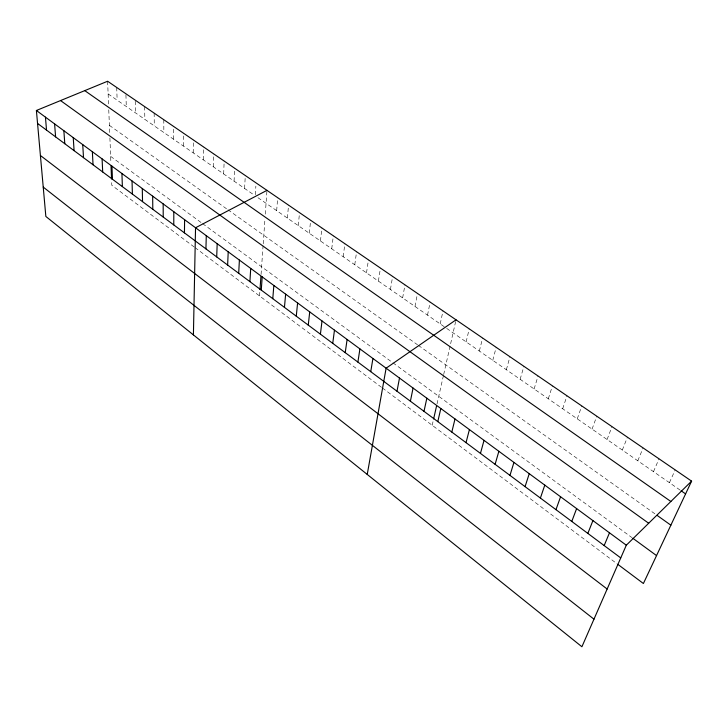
<?xml version="1.0" encoding="UTF-8"?>
<svg xmlns="http://www.w3.org/2000/svg" width="728" height="728" viewBox="0 0 728 728"><rect width="100%" height="100%" fill="white"/><g stroke="black" fill="none" stroke-linecap="round" stroke-linejoin="round"><path stroke-width="0.55" stroke-dasharray="3.64 2.73" d="M173.519 139.212L173.564 126.399M183.301 145.991L183.438 133.16M193.211 152.853L193.43 140.004M203.239 159.796L203.549 146.938M213.395 166.83L213.795 153.954M223.669 173.947L224.169 161.052M234.07 181.154L234.671 168.241M244.599 188.443L245.3 175.521M255.328 194.749L255.865 186.131M259.55 295.95L259.851 291.691M261.061 274.456L263.063 245.964M263.208 243.834L264.928 219.474M265.301 214.141L266.967 190.363M276.667 210.656L277.686 197.698M287.414 218.1L288.534 205.132M298.289 225.635L299.517 212.649M309.3 233.26L310.647 220.275M320.447 240.977L321.913 227.982M331.74 248.803L333.324 235.799M343.179 256.72L344.881 243.716M354.764 264.746L356.593 251.733M366.502 272.873L368.45 259.851M378.387 281.108L380.471 268.086M390.426 289.453L392.647 276.422M402.63 297.898L404.986 284.866M414.987 306.461L417.49 293.43M427.518 315.142L430.166 302.111M440.213 323.933L443.006 310.911M432.195 425.289L433.387 420.011M437.018 403.958L443.434 375.575M443.671 374.511L450.141 345.864M450.632 343.725L456.028 319.82M466.129 341.887L469.232 328.865M479.352 351.042L482.619 338.029M492.765 360.333L496.187 347.32M506.351 369.742L509.946 356.747M520.138 379.288L523.905 366.302M534.115 388.97L538.065 375.994M548.293 398.789L552.425 385.831M562.68 408.754L566.994 395.805M577.268 418.855L581.772 405.924M592.064 429.111L596.769 416.198M607.088 439.512L611.993 426.617M622.322 450.068L627.436 437.2M637.792 460.779L643.115 447.929M653.489 471.653L659.031 458.831M669.423 482.682L675.193 469.897M108.126 93.921L253.481 194.594M257.958 197.698L445.736 327.755M446.655 328.392L680.207 490.153M109.391 125.353L227.045 209.127M227.964 209.782L417.526 344.772M418.4 345.391L655.255 514.059M110.647 156.383L201.711 222.977M202.584 223.623L391.127 361.498M392.92 362.808L631.868 537.555M194.185 246.983L111.803 185.267L111.593 179.989M195.04 247.62L381.545 387.341M382.409 387.988L617.153 563.845M107.617 81.245L108.554 104.541M108.763 109.782L109.728 133.743M109.901 137.911L110.902 162.89M116.708 87.469L117.144 100.164M125.935 94.831L126.272 106.488M135.235 101.201L135.499 112.876M144.635 106.588L144.836 119.347M154.163 113.113L154.281 125.889M163.8 119.72L163.846 132.514"/><path stroke-width="1.09" d="M173.764 224.916L173.819 211.757M184.448 232.869L184.603 219.701M193.411 334.907L195.541 227.764L266.967 190.363M205.924 248.867L206.288 235.681M216.707 256.902L217.181 243.707M227.627 265.038L228.219 251.843M238.693 273.282L239.394 260.078M249.904 281.636L250.723 268.432M259.996 289.562L260.906 276.649M261.261 290.099L262.207 276.886M272.782 298.68L273.846 285.467M284.448 307.371L285.64 294.158M296.269 316.18L297.597 302.966M308.262 325.107L309.719 311.903M320.411 334.161L322.013 320.957M332.732 343.343L334.471 330.139M345.227 352.652L347.11 339.457M357.894 362.089L359.923 348.903M370.743 371.662L372.927 358.485M367.231 474.438L386.113 368.204L456.028 319.82M396.997 391.218L399.499 378.06M410.401 401.21L413.067 388.06M424.005 411.338L426.845 398.216M433.624 418.955L436.527 406.133M437.81 421.621L440.822 408.517M451.815 432.059L455.009 418.973M466.029 442.651L469.414 429.584M480.462 453.398L484.029 440.358M495.104 464.309L498.871 451.296M509.973 475.384L513.941 462.398M525.07 486.632L529.247 473.682M540.404 498.052L544.79 485.13M555.974 509.655L560.578 496.769M571.78 521.439L576.621 508.59M587.851 533.406L592.92 520.602M604.167 545.563L609.482 532.805M691.6 481.135L626.308 545.208L581.909 646.755L45.846 216.453L36.4 110.483L107.617 81.245L691.6 481.135L643.397 583.51L618.054 564.519M681.099 490.781L685.594 493.893M84.757 90.627L670.861 501.483M657.093 515.369L670.861 525.179M60.551 100.573L648.675 523.25M632.741 538.192L656.547 555.601M36.4 110.483L626.308 545.208M37.556 123.432L620.747 557.921M40.413 155.492L607.152 589.025M43.225 187.087L593.966 619.173M45.445 117.153L46.528 130.112M54.6 123.897L55.601 136.882M63.864 130.722L64.792 143.725M73.246 137.638L74.092 150.66M82.737 144.635L83.511 157.676M92.356 151.724L93.047 164.774M102.093 158.895L102.694 171.963M111.038 166.139L111.548 178.933M111.948 166.157L112.467 179.243M121.931 173.519L122.368 186.614M132.041 180.972L132.387 194.085M142.288 188.516L142.533 201.638M152.662 196.16L152.807 209.3M163.172 203.904L163.218 217.053"/></g></svg>
